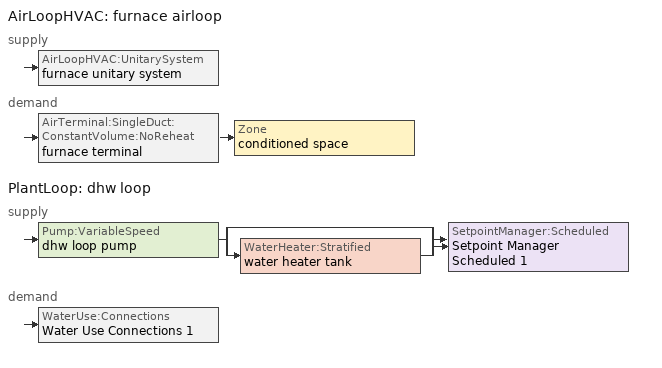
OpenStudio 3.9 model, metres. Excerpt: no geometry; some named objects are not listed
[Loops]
AirLoopHVAC 'furnace airloop'
 supply: AirLoopHVAC:UnitarySystem 'furnace unitary system'
 demand: AirTerminal:SingleDuct:ConstantVolume:NoReheat 'furnace terminal' > Zone 'conditioned space'
PlantLoop 'dhw loop'
 supply: Pump:VariableSpeed 'dhw loop pump' > split
  | bypass
  | WaterHeater:Stratified 'water heater tank'
  join > SetpointManager:Scheduled 'Setpoint Manager Scheduled 1'
 demand: WaterUse:Connections 'Water Use Connections 1'
[Sizing:Zone]
conditioned space: Zone Cooling Design Supply Air Temperature Input Method=SupplyAirTemperature; Zone Cooling Design Supply Air Temperature {C}=14; Zone Cooling Design Supply Air Temperature Difference {deltaC}=11.11; Zone Heating Design Supply Air Temperature Input Method=SupplyAirTemperature; Zone Heating Design Supply Air Temperature {C}=40; Zone Heating Design Supply Air Temperature Difference {deltaC}=11.11; Zone Cooling Design Supply Air Humidity Ratio {kg-H2O/kg-air}=0.0085; Zone Heating Design Supply Air Humidity Ratio {kg-H2O/kg-air}=0.008; Cooling Design Air Flow Method=DesignDay; Heating Design Air Flow Method=DesignDay; Account for Dedicated Outdoor Air System=No; Dedicated Outdoor Air System Control Strategy=NeutralSupplyAir; Dedicated Outdoor Air Low Setpoint Temperature for Design {C}=autosize; Dedicated Outdoor Air High Setpoint Temperature for Design {C}=autosize; Zone Load Sizing Method=Sensible Load Only No Latent Load; Zone Latent Cooling Design Supply Air Humidity Ratio Input Method=HumidityRatioDifference; Zone Cooling Design Supply Air Humidity Ratio Difference {kgWater/kgDryAir}=0.005; Zone Latent Heating Design Supply Air Humidity Ratio Input Method=HumidityRatioDifference; Zone Humidification Design Supply Air Humidity Ratio Difference {kgWater/kgDryAir}=0.005; Sizing Option=Coincident
[Zone equipment]
conditioned space: furnace terminal
[Coil:Heating:Electric]
furnace htg coil: Availability Schedule=Always On Discrete; Efficiency=1; Nominal Capacity {W}=17357.4
[Fan:SystemModel] Availability Schedule=Always On Discrete; Speed Control Method=Discrete; Electric Power Minimum Flow Rate Fraction=0.2; Design Pressure Rise {Pa}=500; Motor Efficiency=1; Motor In Air Stream Fraction=1; Design Electric Power Consumption {W}=autosize; Design Power Sizing Method=PowerPerFlow; Electric Power Per Unit Flow Rate Per Unit Pressure {W-s/m3-Pa}=1.66667; Fan Total Efficiency=0.7; Motor Loss Radiative Fraction=0
Name | Design Maximum Air Flow Rate {m3/s} | Electric Power Per Unit Flow Rate {W/(m3/s)} | Speed Flow Fraction 1 | Speed Electric Power Fraction 1
furnace supply fan | 0.509703 | 794.58 | 1 | 1
water heater fan | 0.0854225 | 97.8923
[EnergyManagementSystem:Sensor]
Name | Output Variable or Output Meter Index Key | Output Variable or Output Meter
furnace_supply_fan_s | furnace supply fan | Fan Electricity Energy
furnace_htg_coil_s | furnace htg coil | Heating Coil Heating Energy
water_heater_amb_temp; fridge_tin_s; tin_s; tin_s_1 | conditioned space | Zone Mean Air Temperature
water_heater_amb_rh | conditioned space | Zone Air Relative Humidity
water_heater_tl | water heater tank | Water Heater Heat Loss Rate
water_heater_sens_cool | water heater coil | Cooling Coil Sensible Cooling Rate
water_heater_lat_cool | water heater coil | Cooling Coil Latent Cooling Rate
water_heater_fan_pwr; water_heater_fan_energy | water heater fan | Fan Electricity Rate
water_heater_tank_energy | water heater tank | Water Heater Electricity Rate
water_heater_coil_energy | water heater coil | Cooling Coil Water Heating Electricity Rate
water_heater_tank_on_cycle_parasitic | water heater tank | Water Heater On Cycle Parasitic Electricity Rate
water_heater_tank_off_cycle_parasitic | water heater tank | Water Heater Off Cycle Parasitic Electricity Rate
win_s | conditioned space | Zone Air Humidity Ratio
tout_s | conditioned space | Zone Outdoor Air Drybulb Temperature
furnace_airloop_Fan_RTF_s | furnace supply fan | Fan Runtime Fraction
conditioned_space_htg_unmet_s | conditioned space | Zone Heating Setpoint Not Met Time
conditioned_space_clg_unmet_s | conditioned space | Zone Cooling Setpoint Not Met Time
im_conv | furniture mass conditioned space 1 | Surface Inside Face Convection Heat Gain Energy
im_ig | furniture mass conditioned space 1 | Surface Inside Face Internal Gains Radiation Heat Gain Energy
im_sol | furniture mass conditioned space 1 | Surface Inside Face Solar Radiation Heat Gain Energy
im_lgt | furniture mass conditioned space 1 | Surface Inside Face Lights Radiation Heat Gain Energy
im_surf | furniture mass conditioned space 1 | Surface Inside Face Net Surface Thermal Radiation Heat Gain Energy
im_conv_1 | partition wall mass | Surface Inside Face Convection Heat Gain Energy
im_ig_1 | partition wall mass | Surface Inside Face Internal Gains Radiation Heat Gain Energy
im_sol_1 | partition wall mass | Surface Inside Face Solar Radiation Heat Gain Energy
im_lgt_1 | partition wall mass | Surface Inside Face Lights Radiation Heat Gain Energy
im_surf_1 | partition wall mass | Surface Inside Face Net Surface Thermal Radiation Heat Gain Energy
airflow_gain | infil flow | Infiltration Sensible Heat Gain Energy
airflow_loss | infil flow | Infiltration Sensible Heat Loss Energy
airflow_gain_1 | natural vent flow | Infiltration Sensible Heat Gain Energy
airflow_loss_1 | natural vent flow | Infiltration Sensible Heat Loss Energy
airflow_gain_2 | whole house fan flow | Infiltration Sensible Heat Gain Energy
airflow_loss_2 | whole house fan flow | Infiltration Sensible Heat Loss Energy
mv_conv | mech vent bath fan 0 | Electric Equipment Convective Heating Energy
mv_rad | mech vent bath fan 0 | Electric Equipment Radiant Heating Energy
mv_conv_1 | mech vent house fan | Electric Equipment Convective Heating Energy
mv_rad_1 | mech vent house fan | Electric Equipment Radiant Heating Energy
mv_conv_2 | mech vent house fan cfis | Electric Equipment Convective Heating Energy
mv_rad_2 | mech vent house fan cfis | Electric Equipment Radiant Heating Energy
mv_conv_3 | mech vent range fan 0 | Electric Equipment Convective Heating Energy
mv_rad_3 | mech vent range fan 0 | Electric Equipment Radiant Heating Energy
mv_conv_4 | mech vent house fan latent load | Other Equipment Convective Heating Energy
mv_rad_4 | mech vent house fan latent load | Other Equipment Radiant Heating Energy
mv_conv_5 | mech vent house fan sensible load | Other Equipment Convective Heating Energy
mv_rad_5 | mech vent house fan sensible load | Other Equipment Radiant Heating Energy
duct_mix_gain; duct_mix_gain_1 | conditioned space | Zone Mixing Sensible Heat Gain Energy
duct_mix_loss; duct_mix_loss_1 | conditioned space | Zone Mixing Sensible Heat Loss Energy
ducts_conv | furnace airloop_0 RetCondToRP | Other Equipment Convective Heating Energy
ducts_rad | furnace airloop_0 RetCondToRP | Other Equipment Radiant Heating Energy
ducts_conv_1 | furnace airloop_0 RetLatLkToRP | Other Equipment Convective Heating Energy
ducts_rad_1 | furnace airloop_0 RetLatLkToRP | Other Equipment Radiant Heating Energy
ducts_conv_2 | furnace airloop_0 RetSensLkToRP | Other Equipment Convective Heating Energy
ducts_rad_2 | furnace airloop_0 RetSensLkToRP | Other Equipment Radiant Heating Energy
ducts_conv_3 | furnace airloop_0 SupCondToLv | Other Equipment Convective Heating Energy
ducts_rad_3 | furnace airloop_0 SupCondToLv | Other Equipment Radiant Heating Energy
ducts_conv_4 | furnace airloop_0 SupLatLkToCond | Other Equipment Convective Heating Energy
ducts_rad_4 | furnace airloop_0 SupLatLkToCond | Other Equipment Radiant Heating Energy
ducts_conv_5 | furnace airloop_0 SupSensLkToCond | Other Equipment Convective Heating Energy
ducts_rad_5 | furnace airloop_0 SupSensLkToCond | Other Equipment Radiant Heating Energy
ig_lgt_conv | interior lighting | Lights Convective Heating Energy
ig_lgt_rad | interior lighting | Lights Radiant Heating Energy
ig_lgt_vis | interior lighting | Lights Visible Radiation Heating Energy
ig_ee_conv | ceiling fan | Electric Equipment Convective Heating Energy
ig_ee_rad | ceiling fan | Electric Equipment Radiant Heating Energy
ig_ee_conv_1 | clothes dryer | Electric Equipment Convective Heating Energy
ig_ee_rad_1 | clothes dryer | Electric Equipment Radiant Heating Energy
ig_ee_conv_2 | clothes washer | Electric Equipment Convective Heating Energy
ig_ee_rad_2 | clothes washer | Electric Equipment Radiant Heating Energy
ig_ee_conv_3 | cooking range | Electric Equipment Convective Heating Energy
ig_ee_rad_3 | cooking range | Electric Equipment Radiant Heating Energy
ig_ee_conv_4 | dishwasher | Electric Equipment Convective Heating Energy
ig_ee_rad_4 | dishwasher | Electric Equipment Radiant Heating Energy
ig_ee_conv_5 | freezer | Electric Equipment Convective Heating Energy
ig_ee_rad_5 | freezer | Electric Equipment Radiant Heating Energy
ig_ee_conv_6 | fridge | Electric Equipment Convective Heating Energy
ig_ee_rad_6 | fridge | Electric Equipment Radiant Heating Energy
ig_ee_conv_7 | misc plug loads | Electric Equipment Convective Heating Energy
ig_ee_rad_7 | misc plug loads | Electric Equipment Radiant Heating Energy
ig_ee_conv_8 | misc tv | Electric Equipment Convective Heating Energy
ig_ee_rad_8 | misc tv | Electric Equipment Radiant Heating Energy
ig_ee_conv_9 | whole house fan | Electric Equipment Convective Heating Energy
ig_ee_rad_9 | whole house fan | Electric Equipment Radiant Heating Energy
ig_oe_conv | clothes dryer 1 | Other Equipment Convective Heating Energy
ig_oe_rad | clothes dryer 1 | Other Equipment Radiant Heating Energy
ig_oe_conv_1 | cooking range 1 | Other Equipment Convective Heating Energy
ig_oe_rad_1 | cooking range 1 | Other Equipment Radiant Heating Energy
ig_oe_conv_2 | general water use latent | Other Equipment Convective Heating Energy
ig_oe_rad_2 | general water use latent | Other Equipment Radiant Heating Energy
ig_oe_conv_3 | general water use sensible | Other Equipment Convective Heating Energy
ig_oe_rad_3 | general water use sensible | Other Equipment Radiant Heating Energy
ig_oe_conv_4 | water heater energy adjustment1 | Other Equipment Convective Heating Energy
ig_oe_rad_4 | water heater energy adjustment1 | Other Equipment Radiant Heating Energy
ig_oe_conv_5 | water heater lat | Other Equipment Convective Heating Energy
ig_oe_rad_5 | water heater lat | Other Equipment Radiant Heating Energy
ig_oe_conv_6 | water heater sens | Other Equipment Convective Heating Energy
ig_oe_rad_6 | water heater sens | Other Equipment Radiant Heating Energy
ig_ppl_conv | occupants | People Convective Heating Energy
ig_ppl_rad | occupants | People Radiant Heating Energy
htg_sp_s_1 | heating setpoint | Schedule Value
clg_sp_s_1 | cooling setpoint | Schedule Value
[EnergyManagementSystem:Program]
furnace_supply_fan_disaggregate_program: Set furnace_supply_fan_primary_htg = 0; If furnace_htg_coil_s > 0; Set furnace_supply_fan_primary_htg = furnace_supply_fan_s; EndIf
water_heater_InletAir: Set water_heater_Tamb_act = water_heater_amb_temp; Set water_heater_RHamb_act = 0; Set water_heater_RHamb_act = water_heater_RHamb_act + (water_heater_amb_rh / 100) / 1; Set water_heater_sens_act = (0 - water_heater_sens_cool - (water_heater_tl + water_heater_fan_pwr)) / 1; Set water_heater_lat_act = (0 - water_heater_lat_cool) / 1
water_heater_Control: Set water_heater_HPWHSchedOverride = water_heater_T_set; If (water_heater_amb_temp<5.56) || (water_heater_amb_temp>48.89); Set water_heater_UESchedOverride = water_heater_T_set; Set water_heater_LESchedOverride = water_heater_T_set; Else; Set water_heater_UESchedOverride = water_heater_T_set - 9.0; Set water_heater_LESchedOverride = 0; EndIf
water_heater_hpwh_EC_adj: If WarmupFlag == 0; Set dhw_e_cons = water_heater_tank_energy + water_heater_tank_on_cycle_parasitic + water_heater_tank_off_cycle_parasitic + water_heater_coil_energy + water_heater_fan_energy; Set water_heater_hpwh_ec_adj_act = 0.0 * dhw_e_cons / 1; EndIf
fridge_schedule_program: Set Tin = fridge_tin_s*(9.0/5.0)+32.0; Set fridge_schedule_act = 0; If (Hour == 0); Set fridge_schedule_act = (-0.487+0.019*Tin); ElseIf (Hour == 1); Set fridge_schedule_act = (-0.34+0.016*Tin); ElseIf (Hour == 2); Set fridge_schedule_act = (-0.37+0.017*Tin); ElseIf (Hour == 3); Set fridge_schedule_act = (-0.361+0.016*Tin); ElseIf (Hour == 4); Set fridge_schedule_act = (-0.515+0.018*Tin); ElseIf (Hour == 5); Set fridge_schedule_act = (-0.684+0.021*Tin); ElseIf (Hour == 6); Set fridge_schedule_act = (-0.471+0.019*Tin); ElseIf (Hour == 7); Set fridge_schedule_act = (-0.159+0.015*Tin); ElseIf (Hour == 8); Set fridge_schedule_act = (-0.079+0.015*Tin); ElseIf (Hour == 9); Set fridge_schedule_act = (-0.417+0.019*Tin); ElseIf (Hour == 10); Set fridge_schedule_act = (-0.411+0.018*Tin); ElseIf (Hour == 11); Set fridge_schedule_act = (-0.386+0.018*Tin); ElseIf (Hour == 12); Set fridge_schedule_act = (-0.24+0.016*Tin); ElseIf (Hour == 13); Set fridge_schedule_act = (-0.314+0.017*Tin); ElseIf (Hour == 14); Set fridge_schedule_act = (-0.16+0.015*Tin); ElseIf (Hour == 15); Set fridge_schedule_act = (-0.121+0.015*Tin); ElseIf (Hour == 16); Set fridge_schedule_act = (-0.469+0.02*Tin); ElseIf (Hour == 17); Set fridge_schedule_act = (-0.412+0.02*Tin); ElseIf (Hour == 18); Set fridge_schedule_act = (-0.091+0.017*Tin); ElseIf (Hour == 19); Set fridge_schedule_act = (0.077+0.014*Tin); ElseIf (Hour == 20); Set fridge_schedule_act = (-0.118+0.016*Tin); ElseIf (Hour == 21); Set fridge_schedule_act = (-0.247+0.017*Tin); ElseIf (Hour == 22); Set fridge_schedule_act = (-0.445+0.019*Tin); ElseIf (Hour == 23); Set fridge_schedule_act = (-0.544+0.02*Tin); EndIf
furnace_airloop_0_duct_program: Set furnace_airloop_AH_MFR = furnace_airloop_AH_MFR_s; Set furnace_airloop_Fan_RTF = 0; Set furnace_airloop_Fan_RTF = furnace_airloop_Fan_RTF + furnace_airloop_Fan_RTF_s; Set furnace_airloop_AH_VFR = furnace_airloop_AH_VFR_s; Set furnace_airloop_AH_Tout = furnace_airloop_AH_Tout_s; Set furnace_airloop_AH_Wout = furnace_airloop_AH_Wout_s; Set furnace_airloop_RA_T = furnace_airloop_RA_T_s; Set furnace_airloop_Ra_W = furnace_airloop_Ra_W_s; Set furnace_airloop_0_DZ_T = furnace_airloop_0_DZ_T_s; Set furnace_airloop_0_DZ_W = furnace_airloop_0_DZ_W_s; Run furnace_airloop_0_duct_subroutine; Set furnace_airloop_0_SupSensLkToCond_act = furnace_airloop_0_SupSensLkToCond; Set furnace_airloop_0_SupLatLkToCond_act = furnace_airloop_0_SupLatLkToCond; Set furnace_airloop_0_SupCondToLv_act = furnace_airloop_0_SupCondToLv; Set furnace_airloop_0_RetSensLkToRP_act = furnace_airloop_0_RetSensLkToRP; Set furnace_airloop_0_RetLatLkToRP_act = furnace_airloop_0_RetLatLkToRP; Set furnace_airloop_0_RetCondToRP_act = furnace_airloop_0_RetCondToRP; Set furnace_airloop_0_RetCondToDZ_act = furnace_airloop_0_RetCondToDZ; Set furnace_airloop_0_SupCondToDZ_act = furnace_airloop_0_SupCondToDZ; Set furnace_airloop_0_SupSensLkToDZ_act = furnace_airloop_0_SupSensLkToDZ; Set furnace_airloop_0_SupLatLkToDZ_act = furnace_airloop_0_SupLatLkToDZ; Set furnace_airloop_0_ZoneMixDZToCond_mix_act = furnace_airloop_0_ZoneMixDZToCond; Set furnace_airloop_0_ZoneMixCondToDZ_mix_act = furnace_airloop_0_ZoneMixCondToDZ
[AirLoopHVAC:UnitarySystem]
furnace unitary system: Control Type=Load; Controlling Zone or Thermostat Location=conditioned space; Dehumidification Control Type=None; Availability Schedule=Always On Discrete; Supply Fan=furnace supply fan; Fan Placement=BlowThrough; Supply Air Fan Operating Mode Schedule=furnace auto fan schedule; Heating Coil=furnace htg coil; DX Heating Coil Sizing Ratio=1; Use DOAS DX Cooling Coil=No; DOAS DX Cooling Coil Leaving Minimum Air Temperature {C}=2; Latent Load Control=SensibleOnlyLoadControl; Supply Air Flow Rate Method During Cooling Operation=SupplyAirFlowRate; Supply Air Flow Rate During Cooling Operation {m3/s}=0; Supply Air Flow Rate Method During Heating Operation=SupplyAirFlowRate; Supply Air Flow Rate During Heating Operation {m3/s}=0.509703; Supply Air Flow Rate Method When No Cooling or Heating is Required=SupplyAirFlowRate; Supply Air Flow Rate When No Cooling or Heating is Required {m3/s}=0; No Load Supply Air Flow Rate Control Set To Low Speed=Yes; Maximum Supply Air Temperature {C}=48.8889; Maximum Outdoor Dry-Bulb Temperature for Supplemental Heater Operation {C}=21; Ancilliary On-Cycle Electric Power {W}=0; Ancilliary Off-Cycle Electric Power {W}=0
[AirLoopHVAC]
furnace airloop: Availability Schedule=Always On Discrete; Design Supply Air Flow Rate {m3/s}=0.509703; Design Return Air Flow Fraction of Supply Air Flow=1
[Sizing:System]
furnace airloop: Central Heating Maximum System Air Flow Ratio=0.3; Preheat Design Temperature {C}=7; Preheat Design Humidity Ratio {kg-H2O/kg-Air}=0.008; Precool Design Temperature {C}=12.8; Precool Design Humidity Ratio {kg-H2O/kg-Air}=0.008; Central Cooling Design Supply Air Temperature {C}=12.8; Central Heating Design Supply Air Temperature {C}=16.7; 100% Outdoor Air in Cooling=Yes; 100% Outdoor Air in Heating=Yes; Central Cooling Design Supply Air Humidity Ratio {kg-H2O/kg-Air}=0.0085; Zone Maximum Outdoor Air Fraction=1; Cooling Supply Air Flow Rate Per Floor Area {m3/s-m2}=0.00996765; Cooling Fraction of Autosized Cooling Supply Air Flow Rate=1; Cooling Supply Air Flow Rate Per Unit Cooling Capacity {m3/s-W}=3.94755e-05; Heating Supply Air Flow Rate Per Floor Area {m3/s-m2}=0.00996765; Heating Fraction of Autosized Heating Supply Air Flow Rate=1; Heating Fraction of Autosized Cooling Supply Air Flow Rate=1; Heating Supply Air Flow Rate Per Unit Heating Capacity {m3/s-W}=3.15882e-05; Cooling Design Capacity Method=CoolingDesignCapacity; Cooling Design Capacity {W}=autosize; Cooling Design Capacity Per Floor Area {W/m2}=234.7; Fraction of Autosized Cooling Design Capacity=1; Heating Design Capacity Method=HeatingDesignCapacity; Heating Design Capacity {W}=autosize; Heating Design Capacity Per Floor Area {W/m2}=157; Fraction of Autosized Heating Design Capacity=1; Central Cooling Capacity Control Method=OnOff; Occupant Diversity=autosize
[AirTerminal:SingleDuct:ConstantVolume:NoReheat]
furnace terminal: Availability Schedule=Always On Discrete; Maximum Air Flow Rate {m3/s}=0.509703
[ElectricEquipment:Definition] Design Level Calculation Method=EquipmentLevel
Name | Design Level {W} | Fraction Latent | Fraction Radiant | Fraction Lost
clothes washer | 323.681 | 0.03 | 0.162 | 0.7
dishwasher | 466.683 | 0.3 | 0.18 | 0.4
[PlantLoop]
dhw loop: Fluid Type=Water; Glycol Concentration=0; Maximum Loop Flow Rate {m3/s}=0.01; Plant Loop Volume {m3}=0.003; Load Distribution Scheme=Optimal
[Sizing:Plant]
dhw loop: Loop Type=Heating; Design Loop Exit Temperature {C}=51.6667; Loop Design Temperature Difference {deltaC}=5.55556; Sizing Option=NonCoincident; Zone Timesteps in Averaging Window=1; Coincident Sizing Factor Mode=None
[Pump:VariableSpeed]
dhw loop pump: Rated Flow Rate {m3/s}=0.01; Rated Pump Head {Pa}=1; Rated Power Consumption {W}=0; Motor Efficiency=0.85; Fraction of Motor Inefficiencies to Fluid Stream=0; Coefficient 1 of the Part Load Performance Curve=0; Coefficient 2 of the Part Load Performance Curve=1; Coefficient 3 of the Part Load Performance Curve=0; Coefficient 4 of the Part Load Performance Curve=0; Minimum Flow Rate {m3/s}=0; Pump Control Type=Intermittent; Skin Loss Radiative Fraction=0.5; Design Power Sizing Method=PowerPerFlowPerPressure; Design Electric Power per Unit Flow Rate {W/(m3/s)}=348701.1; Design Shaft Power per Unit Flow Rate per Unit Head {W-s/m3-Pa}=1.28205; Design Minimum Flow Rate Fraction=0
[SetpointManager:Scheduled]
Setpoint Manager Scheduled 1: Control Variable=Temperature; Schedule=dhw temp
[Coil:WaterHeating:AirToWaterHeatPump:Wrapped]
water heater coil: Rated Heating Capacity {W}=2018.38; Rated COP {W/W}=4.036802; Rated Sensible Heat Ratio=0.88; Rated Evaporator Inlet Air Dry-Bulb Temperature {C}=19.7222; Rated Evaporator Inlet Air Wet-Bulb Temperature {C}=13.561; Rated Condenser Water Temperature {C}=48.89; Rated Evaporator Air Flow Rate {m3/s}=0.0854225; Evaporator Fan Power Included in Rated COP=Yes; Crankcase Heater Capacity {W}=0; Maximum Ambient Temperature for Crankcase Heater Operation {C}=0; Evaporator Air Temperature Type for Curve Objects=WetBulbTemperature; Heating Capacity Function of Temperature Curve=HPWH-Cap-fT; Heating Capacity Function of Air Flow Fraction Curve=HPWH-Htg-Cap-FF; Heating COP Function of Temperature Curve=HPWH-COP-fT; Heating COP Function of Air Flow Fraction Curve=HPWH-Htg-COP-FF; Part Load Fraction Correlation Curve=HPWH-COP-fPLR
[WaterHeater:Stratified]
water heater tank: Tank Volume {m3}=0.170344; Tank Height {m}=1.0335; Tank Shape=VerticalCylinder; Maximum Temperature Limit {C}=90; Heater Priority Control=MasterSlave; Heater 1 Setpoint Temperature Schedule=water heater TopElementSetpoint; Heater 1 Deadband Temperature Difference {deltaC}=18.5; Heater 1 Capacity {W}=4500.11; Heater 1 Height {m}=0.818187; Heater 2 Setpoint Temperature Schedule=water heater BottomElementSetpoint; Heater 2 Deadband Temperature Difference {deltaC}=3.89; Heater 2 Capacity {W}=4500.11; Heater 2 Height {m}=0.215312; Heater Fuel Type=Electricity; Heater Thermal Efficiency=1; Off Cycle Parasitic Fuel Consumption Rate {W}=3; Off Cycle Parasitic Fuel Type=Electricity; Off Cycle Parasitic Heat Fraction to Tank=0; Off Cycle Parasitic Height {m}=0; On Cycle Parasitic Fuel Consumption Rate {W}=3; On Cycle Parasitic Fuel Type=Electricity; On Cycle Parasitic Heat Fraction to Tank=0; On Cycle Parasitic Height {m}=0; Ambient Temperature Indicator=Schedule; Ambient Temperature Schedule=water heater Tamb act; Uniform Skin Loss Coefficient per Unit Area to Ambient Temperature {W/m2-K}=1.04512; Skin Loss Fraction to Zone=1; Off Cycle Flue Loss Coefficient to Ambient Temperature {W/K}=0; Off Cycle Flue Loss Fraction to Zone=1; Use Side Effectiveness=1; Use Side Inlet Height {m}=0; Use Side Outlet Height {m}=autocalculate; Source Side Effectiveness=1; Source Side Inlet Height {m}=0; Source Side Outlet Height {m}=0; Inlet Mode=Fixed; Use Side Design Flow Rate {m3/s}=0.00283433; Source Side Design Flow Rate {m3/s}=0; Indirect Water Heating Recovery Time {hr}=1.5; Number of Nodes=6; Additional Destratification Conductivity {W/m-K}=0; Node 1 Additional Loss Coefficient {W/m2-K}=0; Node 2 Additional Loss Coefficient {W/m2-K}=0; Node 3 Additional Loss Coefficient {W/m2-K}=0; Node 4 Additional Loss Coefficient {W/m2-K}=0; Node 5 Additional Loss Coefficient {W/m2-K}=0; Node 6 Additional Loss Coefficient {W/m2-K}=0; Node 7 Additional Loss Coefficient {W/m2-K}=0; Node 8 Additional Loss Coefficient {W/m2-K}=0; Node 9 Additional Loss Coefficient {W/m2-K}=0; Node 10 Additional Loss Coefficient {W/m2-K}=0; Node 11 Additional Loss Coefficient {W/m2-K}=0; Node 12 Additional Loss Coefficient {W/m2-K}=0
[WaterHeater:Sizing]
water heater tank: Design Mode=PeakDraw; Time Storage Can Meet Peak Draw {hr}=0.538503; Time for Tank Recovery {hr}=0; Nominal Tank Volume for Autosizing Plant Connections {m3}=1
[WaterHeater:HeatPump:WrappedCondenser]
water heater hpwh: Compressor Setpoint Temperature Schedule=water heater setpoint; Dead Band Temperature Difference {deltaC}=3.89; Condenser Bottom Location {m}=0.0430625; Condenser Top Location {m}=0.559813; Evaporator Air Flow Rate {m3/s}=0.0854225; Inlet Air Configuration=Schedule; Inlet Air Temperature Schedule=water heater Tamb act; Inlet Air Humidity Schedule=water heater RHamb act; Tank=water heater tank; DX Coil=water heater coil; Minimum Inlet Air Temperature for Compressor Operation {C}=5.55556; Maximum Inlet Air Temperature for Compressor Operation {C}=48.8889; Compressor Location=Schedule; Compressor Ambient Temperature Schedule=water heater Tamb act; Fan=water heater fan; Fan Placement=DrawThrough; On Cycle Parasitic Electric Load {W}=0; Off Cycle Parasitic Electric Load {W}=0; Parasitic Heat Rejection Location=Outdoors; Inlet Air Mixer Schedule=Always On Discrete; Tank Element Control Logic=MutuallyExclusive; Control Sensor 1 Height In Stratified Tank {m}=0.818187; Control Sensor 1 Weight=0.75; Control Sensor 2 Height In Stratified Tank {m}=0.301438
[EnergyManagementSystem:Actuator] Actuated Component Type=Schedule:Constant; Actuated Component Control Type=Schedule Value
Name | Actuated Component
water_heater_Tamb_act | water heater Tamb act
water_heater_RHamb_act | water heater RHamb act
[WaterUse:Connections]
Water Use Connections 1: Drain Water Heat Exchanger Type=None; Drain Water Heat Exchanger Destination=Plant; Water Use Equipment Name 1=dhw fixtures; Water Use Equipment Name 2=dhw distribution waste; Water Use Equipment Name 3=clothes washer; Water Use Equipment Name 4=dishwasher
[WaterUse:Equipment:Definition]
Name | Peak Flow Rate {m3/s} | Target Temperature Schedule
dhw fixtures | 3.05288e-05 | mixed water temperature schedule
dhw distribution waste | 1.09732e-05 | mixed water temperature schedule
clothes washer | 1.1407e-05
dishwasher | 6.00466e-06
[EnergyManagementSystem:InternalVariable]
furnace_airloop_max_sup_fan_mfr: Internal Data Index Key=furnace supply fan; Internal Data Type=Fan Maximum Mass Flow Rate
[Schedule:Constant]
Name | Value
Always On Discrete | 1
furnace auto fan schedule; water heater TopElementSetpoint; water heater BottomElementSetpoint | 0
dhw temp; water heater setpoint | 51.6667
water heater Tamb act | 23
water heater RHamb act | 0.5
mixed water temperature schedule | 40.5556
[Schedule:File]
dishwasher: External File=External File 1; Column Number=7; Rows to Skip at Top=1; Number of Hours of Data=8760; Interpolate to Timestep=Yes; Minutes per Item=15; Translate File With Relative Path=Yes
[Curve:Biquadratic] Minimum Value of x=0; Maximum Value of x=100; Minimum Value of y=0; Maximum Value of y=100
Name | Coefficient1 Constant | Coefficient2 x | Coefficient3 x**2 | Coefficient4 y | Coefficient5 y**2 | Coefficient6 x*y
HPWH-Cap-fT | 0.563 | 0.0437 | 3.9e-05 | 0.0055 | -0.000148 | -0.000145
HPWH-COP-fT | 1.1332 | 0.063 | -9.79e-05 | -0.00972 | -2.14e-05 | -0.000686
[Curve:Cubic] Coefficient1 Constant=1; Coefficient2 x=0; Coefficient3 x**2=0; Coefficient4 x**3=0; Minimum Value of x=0
Name | Maximum Value of x
HPWH-Htg-Cap-FF; HPWH-Htg-COP-FF | 100
HPWH-COP-fPLR | 1
